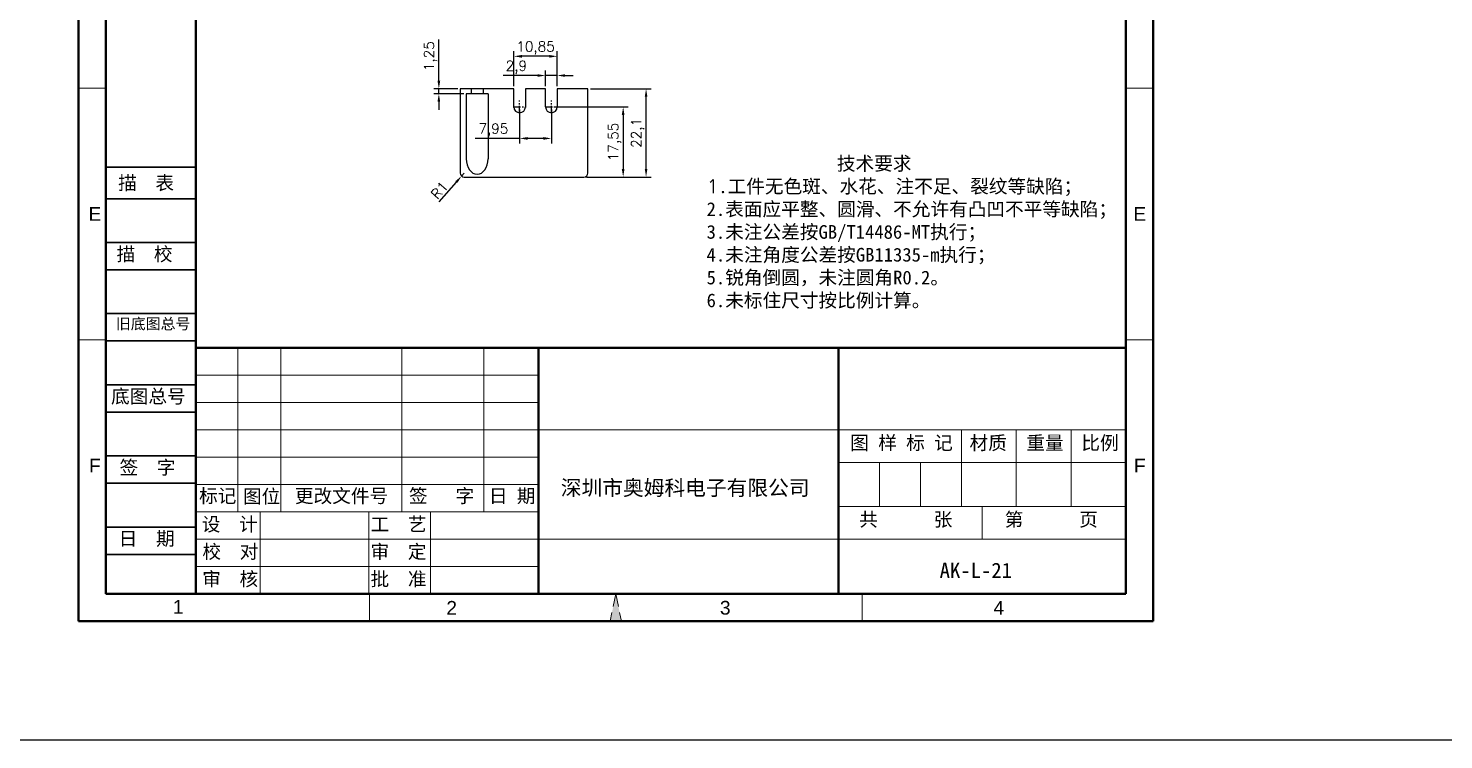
# Model space of a CAD drawing. Header units: millimetres. Extents: x 19965 to 22482, y -501 to 285.
# Drawn here: x 20514.4 to 20868.9, y -500.9 to -322.7 of the extents above; entities that cross this region are included whole.
import ezdxf
from ezdxf.enums import TextEntityAlignment as Align

# ---------------------------------------------------------------- set-up
doc = ezdxf.new("R2010")
doc.units = ezdxf.units.MM
for name, pattern in [('ACAD_ISO10W100', [18, 12, -3, 0, -3]), ('CENTER', [50.8, 31.75, -6.35, 6.35, -6.35]), ('HIDDEN2', [4.7625, 3.175, -1.5875])]:
    doc.linetypes.add(name, pattern=pattern)
for name, color, linetype, lineweight in [('dim', 82, 'Continuous', 9), ('图层1', 7, 'ACAD_ISO10W100', 15), ('图层2', 7, 'Continuous', 30), ('图层3', 7, 'Continuous', 15), ('图层4', 7, 'Continuous', 40), ('图层5', 7, 'HIDDEN2', 15)]:
    doc.layers.add(name, color=color, linetype=linetype, lineweight=lineweight)
doc.layers.add('尺寸线', color=7, linetype='Continuous')
doc.styles.get("Standard").update_dxf_attribs({"font": 'txt', "bigfont": 'gbcbig.shx'})
doc.styles.add('样式 3', font='arial.ttf', dxfattribs={"height": 3.8})
doc.dimstyles.new('ISO-25', dxfattribs={"dimtxt": 2.5, "dimasz": 2.5, "dimexe": 1.25, "dimexo": 0.625, "dimtad": 1, "dimtxsty": 'Standard', "dimcen": 2.5, "dimadec": 0, "dimazin": 0, "dimtfac": 1, "dimtmove": 0, "dimatfit": 3, "dimfxl": 1, "dimarcsym": 0})

# ---------------------------------------------------------------- blocks, each defined once
blk = doc.blocks.new('*D1376')
at = {"layer": 'Defpoints', "color": 0, "transparency": 16777216}
for p in [(20637.45, -342.43), (20645.4, -342.43), (20637.45, -350.31)]:
    blk.add_point(p, dxfattribs=at)
at = {"layer": 'dim', "color": 0, "lineweight": -2, "transparency": 16777216}
for p, q in [((20637.45, -343.06), (20637.45, -351.56)), ((20645.4, -343.06), (20645.4, -351.56)), ((20637.45, -350.31), (20626.29, -350.31)), ((20643.4, -350.31), (20639.45, -350.31))]:
    blk.add_line(p, q, dxfattribs=at)
at = {"layer": 'dim', "color": 0, "transparency": 16777216}
for points in [[(20639.45, -349.98), (20639.45, -350.65), (20637.45, -350.31)], [(20643.4, -349.98), (20643.4, -350.65), (20645.4, -350.31)]]:
    blk.add_solid(points, dxfattribs=at)
at = {"layer": 'dim', "color": 0, "transparency": 16777216, "insert": (20630.87, -348.23), "char_height": 2.5, "attachment_point": 5}
blk.add_mtext('7,95', dxfattribs=at)
blk = doc.blocks.new('*D1377')
at = {"layer": 'Defpoints', "color": 0, "transparency": 16777216}
for p in [(20645.4, -342.43), (20653.55, -359.98), (20663.38, -359.98)]:
    blk.add_point(p, dxfattribs=at)
at = {"layer": 'dim', "color": 0, "lineweight": -2, "transparency": 16777216}
for p, q in [((20646.03, -342.43), (20664.63, -342.43)), ((20663.38, -344.43), (20663.38, -357.98)), ((20654.18, -359.98), (20664.63, -359.98))]:
    blk.add_line(p, q, dxfattribs=at)
at = {"layer": 'dim', "color": 0, "transparency": 16777216}
for points in [[(20663.04, -344.43), (20663.71, -344.43), (20663.38, -342.43)], [(20663.04, -357.98), (20663.71, -357.98), (20663.38, -359.98)]]:
    blk.add_solid(points, dxfattribs=at)
at = {"layer": 'dim', "color": 0, "transparency": 16777216, "insert": (20661.29, -351.21), "char_height": 2.5, "attachment_point": 5, "rotation": 90}
blk.add_mtext('17,55', dxfattribs=at)
blk = doc.blocks.new('*D1378')
at = {"layer": 'Defpoints', "color": 0, "transparency": 16777216}
for p in [(20654.55, -337.88), (20669.12, -337.88), (20653.55, -359.98)]:
    blk.add_point(p, dxfattribs=at)
at = {"layer": 'dim', "color": 0, "lineweight": -2, "transparency": 16777216}
for p, q in [((20655.18, -337.88), (20670.37, -337.88)), ((20669.12, -357.98), (20669.12, -339.88)), ((20654.18, -359.98), (20670.37, -359.98))]:
    blk.add_line(p, q, dxfattribs=at)
at = {"layer": 'dim', "color": 0, "transparency": 16777216}
for points in [[(20668.79, -339.88), (20669.45, -339.88), (20669.12, -337.88)], [(20668.79, -357.98), (20669.45, -357.98), (20669.12, -359.98)]]:
    blk.add_solid(points, dxfattribs=at)
at = {"layer": 'dim', "color": 0, "transparency": 16777216, "insert": (20667.04, -348.93), "char_height": 2.5, "attachment_point": 5, "rotation": 90}
blk.add_mtext('22,1', dxfattribs=at)
blk = doc.blocks.new('*D1379')
at = {"layer": 'Defpoints', "color": 0, "transparency": 16777216}
for p in [(20643.95, -334.56), (20643.95, -337.88), (20646.85, -337.88)]:
    blk.add_point(p, dxfattribs=at)
at = {"layer": 'dim', "color": 0, "lineweight": -2, "transparency": 16777216}
for p, q in [((20641.95, -334.56), (20633.29, -334.56)), ((20643.95, -337.26), (20643.95, -333.31)), ((20646.85, -334.56), (20643.95, -334.56)), ((20646.85, -337.26), (20646.85, -333.31)), ((20648.85, -334.56), (20650.85, -334.56))]:
    blk.add_line(p, q, dxfattribs=at)
at = {"layer": 'dim', "color": 0, "transparency": 16777216}
for points in [[(20641.95, -334.23), (20641.95, -334.9), (20643.95, -334.56)], [(20648.85, -334.23), (20648.85, -334.9), (20646.85, -334.56)]]:
    blk.add_solid(points, dxfattribs=at)
at = {"layer": 'dim', "color": 0, "transparency": 16777216, "insert": (20636.62, -332.48), "char_height": 2.5, "attachment_point": 5}
blk.add_mtext('2,9', dxfattribs=at)
blk = doc.blocks.new('*D1380')
at = {"layer": 'Defpoints', "color": 0, "transparency": 16777216}
for p in [(20636, -329.75), (20636, -337.88), (20646.85, -337.88)]:
    blk.add_point(p, dxfattribs=at)
at = {"layer": 'dim', "color": 0, "lineweight": -2, "transparency": 16777216}
for p, q in [((20636, -337.26), (20636, -328.5)), ((20646.85, -337.26), (20646.85, -328.5)), ((20644.85, -329.75), (20638, -329.75))]:
    blk.add_line(p, q, dxfattribs=at)
at = {"layer": 'dim', "color": 0, "transparency": 16777216}
for points in [[(20638, -329.42), (20638, -330.09), (20636, -329.75)], [(20644.85, -329.42), (20644.85, -330.09), (20646.85, -329.75)]]:
    blk.add_solid(points, dxfattribs=at)
at = {"layer": 'dim', "color": 0, "transparency": 16777216, "insert": (20641.43, -327.67), "char_height": 2.5, "attachment_point": 5}
blk.add_mtext('10,85', dxfattribs=at)
blk = doc.blocks.new('*D1381')
at = {"layer": 'Defpoints', "color": 0, "transparency": 16777216}
for p in [(20617.21, -337.88), (20622.55, -337.88), (20624.05, -339.13)]:
    blk.add_point(p, dxfattribs=at)
at = {"layer": 'dim', "color": 0, "lineweight": -2, "transparency": 16777216}
for p, q in [((20617.21, -335.88), (20617.21, -325.55)), ((20621.93, -337.88), (20615.96, -337.88)), ((20623.43, -339.13), (20615.96, -339.13)), ((20617.21, -339.13), (20617.21, -337.88)), ((20617.21, -341.13), (20617.21, -343.13))]:
    blk.add_line(p, q, dxfattribs=at)
at = {"layer": 'dim', "color": 0, "transparency": 16777216}
for points in [[(20616.87, -335.88), (20617.54, -335.88), (20617.21, -337.88)], [(20616.87, -341.13), (20617.54, -341.13), (20617.21, -339.13)]]:
    blk.add_solid(points, dxfattribs=at)
at = {"layer": 'dim', "color": 0, "transparency": 16777216, "insert": (20615.12, -329.72), "char_height": 2.5, "attachment_point": 5, "rotation": 90}
blk.add_mtext('1,25', dxfattribs=at)
blk = doc.blocks.new('*D1382')
at = {"layer": 'Defpoints', "color": 0, "transparency": 16777216}
for p in [(20622.9, -359.74), (20623.55, -358.98)]:
    blk.add_point(p, dxfattribs=at)
at = {"layer": 'dim', "color": 0, "lineweight": -2, "transparency": 16777216}
for p, q in [((20617.29, -366.24), (20621.59, -361.25)), ((20623.55, -358.98), (20622.9, -359.74))]:
    blk.add_line(p, q, dxfattribs=at)
at = {"layer": 'dim', "color": 0, "transparency": 16777216}
blk.add_solid([(20621.34, -361.04), (20621.84, -361.47), (20622.9, -359.74)], dxfattribs=at)
at = {"layer": 'dim', "color": 0, "transparency": 16777216, "insert": (20617.37, -363.28), "char_height": 2.5, "attachment_point": 5, "rotation": 49.2183}
blk.add_mtext('R1', dxfattribs=at)

msp = doc.modelspace()

# ---------------------------------------------------------------- hatches: boundary and pattern name
at = {"layer": '图层5'}
msp.add_hatch(color=0, dxfattribs=at).paths.add_polyline_path([(20661.542, -464.412), (20660.131, -471.265), (20662.952, -471.265)])

# ---------------------------------------------------------------- linework, layer by layer
for p, q in [((20622.552, -337.882), (20622.552, -358.982)), ((20636.002, -337.882), (20622.552, -337.882)), ((20629.552, -339.132), (20624.052, -339.132)), ((20624.052, -339.132), (20624.052, -355.41)), ((20625.302, -337.882), (20625.302, -339.132)), ((20628.302, -337.882), (20628.302, -339.132)), ((20629.552, -339.132), (20629.552, -355.41)), ((20636.002, -342.432), (20636.002, -337.882)), ((20638.902, -337.882), (20638.902, -342.432)), ((20643.952, -337.882), (20638.902, -337.882)), ((20643.952, -342.432), (20643.952, -337.882)), ((20654.552, -337.882), (20646.852, -337.882)), ((20646.852, -337.882), (20646.852, -342.432)), ((20654.552, -358.982), (20654.552, -337.882)), ((20623.552, -359.982), (20653.552, -359.982))]:
    msp.add_line(p, q)
at = {"color": 1, "linetype": 'CENTER', "ltscale": 0.058}
for p, q in [((20635.857, -342.432), (20639.047, -342.432)), ((20637.452, -344.027), (20637.452, -340.837)), ((20643.807, -342.432), (20646.997, -342.432)), ((20645.402, -344.027), (20645.402, -340.837))]:
    msp.add_line(p, q, dxfattribs=at)
at = {"color": 1}
msp.add_lwpolyline([(19964.773, -500.917), (22482.205, -500.917), (22482.205, 284.964), (19964.773, 284.964)], close=True, dxfattribs=at)
for centre, radius, start, end in [((20637.452, -342.432), 1.45, 180, 0), ((20645.402, -342.432), 1.45, 180, 0), ((20623.552, -358.982), 1, 180, 270), ((20653.552, -358.982), 1, 270, 0)]:
    msp.add_arc(centre, radius, start, end)
msp.add_ellipse((20626.802, -355.41), major_axis=(0, -3.877), ratio=0.7092451, start_param=4.712389, end_param=7.8539816)
at = {"layer": '图层1', "color": 0}
for p, q in [((20533.805, -337.703), (20526.952, -337.703)), ((20796.131, -337.703), (20789.278, -337.703)), ((20533.805, -400.749), (20526.952, -400.749)), ((20796.131, -400.749), (20789.278, -400.749)), ((20727.603, -431.519), (20727.603, -442.483)), ((20737.882, -431.519), (20737.882, -442.483)), ((20577.588, -443.854), (20577.588, -437.001)), ((20577.588, -443.854), (20577.588, -437.001))]:
    msp.add_line(p, q, dxfattribs=at)
at = {"layer": '图层2', "color": 0}
for p, q in [((20556.298, -357.508), (20533.805, -357.508)), ((20556.298, -365.417), (20533.805, -365.417)), ((20556.298, -365.417), (20544.349, -365.417)), ((20556.298, -376.382), (20533.805, -376.382)), ((20556.298, -383.235), (20533.805, -383.235)), ((20556.298, -383.235), (20544.349, -383.235)), ((20556.298, -383.235), (20544.349, -383.235)), ((20556.298, -394.199), (20533.805, -394.199)), ((20556.298, -401.052), (20533.805, -401.052)), ((20556.298, -401.052), (20544.349, -401.052)), ((20556.298, -412.016), (20533.805, -412.016)), ((20556.298, -418.869), (20533.805, -418.869)), ((20556.298, -418.869), (20544.349, -418.869)), ((20556.298, -429.834), (20533.805, -429.834)), ((20556.298, -436.687), (20533.805, -436.687)), ((20556.298, -436.687), (20544.349, -436.687)), ((20556.298, -447.651), (20533.805, -447.651)), ((20556.298, -454.504), (20533.805, -454.504))]:
    msp.add_line(p, q, dxfattribs=at)
at = {"layer": '图层3', "color": 0}
for p, q in [((20566.838, -443.854), (20566.838, -402.737)), ((20577.588, -437.001), (20577.588, -402.737)), ((20607.894, -443.772), (20607.894, -402.737)), ((20628.453, -443.753), (20628.453, -402.737)), ((20642.158, -409.59), (20556.298, -409.59)), ((20642.158, -416.442), (20556.298, -416.442)), ((20642.158, -416.442), (20556.298, -416.442)), ((20642.158, -423.295), (20556.298, -423.295)), ((20625.515, -423.295), (20789.278, -423.295)), ((20748.161, -423.295), (20748.161, -442.483)), ((20761.867, -423.295), (20761.867, -442.483)), ((20775.573, -423.295), (20775.573, -442.483)), ((20642.158, -430.148), (20556.298, -430.148)), ((20789.278, -431.519), (20717.324, -431.519)), ((20748.161, -431.519), (20748.161, -442.483)), ((20642.158, -437.001), (20556.298, -437.001)), ((20789.278, -442.483), (20717.324, -442.483)), ((20753.301, -442.483), (20753.301, -450.707)), ((20642.158, -443.854), (20556.298, -443.854)), ((20572.485, -464.412), (20572.485, -443.854)), ((20599.64, -464.412), (20599.64, -443.772)), ((20615.095, -464.331), (20615.095, -443.772)), ((20642.158, -450.707), (20556.298, -450.707)), ((20642.158, -450.707), (20556.67, -450.707)), ((20625.515, -450.707), (20789.278, -450.707)), ((20556.298, -454.504), (20556.103, -454.504)), ((20642.158, -457.559), (20556.298, -457.559)), ((20599.866, -464.412), (20599.866, -471.265)), ((20723.217, -464.412), (20723.217, -471.265)), ((20723.217, -464.412), (20723.217, -471.265))]:
    msp.add_line(p, q, dxfattribs=at)
at = {"layer": '图层4', "color": 0}
for p, q in [((20556.298, -464.412), (20556.298, -84.902)), ((20556.298, -402.737), (20556.298, -464.412)), ((20789.278, -402.737), (20556.298, -402.737)), ((20686.167, -402.737), (20562.816, -402.737)), ((20642.158, -464.412), (20642.158, -402.737)), ((20717.324, -464.412), (20717.324, -402.737)), ((20556.298, -431.519), (20556.298, -464.412))]:
    msp.add_line(p, q, dxfattribs=at)
at = {"layer": '图层5', "color": 0}
for p, q in [((20642.158, -443.854), (20556.298, -443.854)), ((20661.542, -464.412), (20660.131, -471.265)), ((20661.542, -464.412), (20662.952, -471.265))]:
    msp.add_line(p, q, dxfattribs=at)
at = {"layer": '尺寸线', "color": 0, "lineweight": 40}
for p, q in [((20526.952, -78.05), (20526.952, -471.265)), ((20796.131, -78.05), (20796.131, -471.265)), ((20533.805, -84.902), (20533.805, -464.412)), ((20789.278, -84.902), (20789.278, -464.412)), ((20533.805, -464.412), (20789.278, -464.412)), ((20526.952, -471.265), (20796.131, -471.265))]:
    msp.add_line(p, q, dxfattribs=at)

# ---------------------------------------------------------------- texts
at = {"layer": '图层1', "color": 0, "style": '样式 3'}
for s, p in [('E', (20531.052, -369.226)), ('E', (20792.791, -369.226)), ('F', (20531.052, -432.272)), ('F', (20792.791, -432.272))]:
    msp.add_text(s, height=3.426, dxfattribs=at).set_placement(p, align=Align.MIDDLE)
at = {"layer": '图层1', "color": 0, "attachment_point": 1}
for s, insert, char_height, width in [('{\\fSimSun|b0|i0|c134|p2;图 样 标 记}', (20720.267, -424.85), 3.42642, 42.50991), ('{\\fSimSun|b0|i0|c134|p2;材质 }', (20750.151, -424.865), 3.42642, 28.57673), ('{\\fSimSun|b0|i0|c134|p2;深圳市奥姆科电子有限公司}', (20647.749, -435.921), 3.80713, 71.9369), ('{\\fSimSun|b0|i0|c134|p2;标记}', (20557.139, -438.138), 3.42642, 9.59397), ('{\\fSimSun|b0|i0|c134|p2;图位}', (20568.142, -438.276), 3.42642, 9.59397), ('{\\fSimSun|b0|i0|c134|p2;更改文件号}', (20581.152, -438.138), 3.42642, 28.57673), ('{\\fSimSun|b0|i0|c134|p2;AK-L-21}', (20742.662, -456.596), 3.80713, 47.23323), ('{\\fSimSun|b0|i0|c134|p2;审  核}', (20557.945, -458.955), 3.42642, 27.78591), ('{\\fSimSun|b0|i0|c134|p2;批  准}', (20600.099, -458.955), 3.42642, 28.57673)]:
    msp.add_mtext(s, dxfattribs=dict(at, insert=insert, char_height=char_height, width=width))
at = {"layer": '图层2', "color": 0, "attachment_point": 1}
for s, insert, char_height, width in [('{\\fSimSun|b0|i0|c134|p2;描\\fSimSun|b0|i0|c0|p2;  \\fSimSun|b0|i0|c134|p2;表}', (20536.867, -359.741), 3.42638, 38.39488), ('{\\fSimSun|b0|i0|c134|p2;描\\fSimSun|b0|i0|c0|p2;  \\fSimSun|b0|i0|c134|p2;校}', (20536.477, -377.558), 3.42638, 38.39488), ('{\\fSimSun|b0|i0|c134|p2;旧底图总号}', (20536.284, -395.375), 2.74113, 38.39488), ('{\\fSimSun|b0|i0|c134|p2;底图总号}', (20535.096, -413.192), 3.42638, 38.39488), ('{\\fSimSun|b0|i0|c134|p2;重量 }', (20764.378, -424.865), 3.42642, 28.57673), ('{\\fSimSun|b0|i0|c134|p2;比例 }', (20778.163, -424.865), 3.42642, 28.57673), ('{\\fSimSun|b0|i0|c134|p2;签\\fSimSun|b0|i0|c0|p2;  \\fSimSun|b0|i0|c134|p2;字}', (20537.218, -431.009), 3.42638, 38.39488), ('{\\fSimSun|b0|i0|c134|p2;签   字}', (20609.724, -438.138), 3.42642, 28.57673), ('{\\fSimSun|b0|i0|c134|p2;日 期}', (20629.739, -438.138), 3.42642, 28.57673), ('{\\fSimSun|b0|i0|c134|p2;设  计}', (20557.812, -445.249), 3.42642, 26.56021), ('{\\fSimSun|b0|i0|c134|p2;工  艺}', (20600.099, -445.249), 3.42642, 28.57673), ('{\\fSimSun|b0|i0|c134|p2;共      张}', (20722.525, -444.038), 3.42642, 37.91013), ('{\\fSimSun|b0|i0|c134|p2;第      页}', (20758.958, -444.038), 3.42642, 35.18807), ('{\\fSimSun|b0|i0|c134|p2;日\\fSimSun|b0|i0|c0|p2;  \\fSimSun|b0|i0|c134|p2;期}', (20537.023, -448.827), 3.42638, 38.39488), ('{\\fSimSun|b0|i0|c134|p2;校  对}', (20557.977, -452.102), 3.42642, 24.84399), ('{\\fSimSun|b0|i0|c134|p2;审  定}', (20600.099, -452.102), 3.42642, 28.57673)]:
    msp.add_mtext(s, dxfattribs=dict(at, insert=insert, char_height=char_height, width=width))
at = {"layer": '图层3', "color": 0, "insert": (20684.28, -354.884), "char_height": 3.42642, "width": 162.28996, "attachment_point": 1}
msp.add_mtext('{\\fSimSun|b0|i0|c134|p54;              技术要求\\P}1{\\fSimSun|b0|i0|c134|p54;.工件无色斑、水花、注不足、裂纹等缺陷；\\P2.表面应平整、圆滑、不允许有凸凹不平等缺陷；\\P3.未注公差按GB/T14486-MT执行；\\P4.未注角度公差按GB11335-m执行；\\P5.锐角倒圆，未注圆角R0.2。}\\P{\\fSimSun|b0|i0|c134|p2;6.未标住尺寸按比例计算。}', dxfattribs=at)
at = {"layer": '图层5', "color": 0, "style": '样式 3'}
for s, p in [('1', (20551.896, -467.659)), ('2', (20620.425, -467.864)), ('3', (20688.953, -467.864)), ('4', (20757.481, -467.864))]:
    msp.add_text(s, height=3.426, dxfattribs=at).set_placement(p, align=Align.MIDDLE)

# ---------------------------------------------------------------- dimensions: what is measured, and where the dimension line sits
at = {"layer": 'dim'}
for base, p1, p2, picture, middle in [((20617.208, -337.882), (20624.052, -339.132), (20622.552, -337.882), '*D1381', (20615.124, -329.715)), ((20669.12, -337.882), (20653.552, -359.982), (20654.552, -337.882), '*D1378', (20667.037, -348.932)), ((20663.376, -359.982), (20645.402, -342.432), (20653.552, -359.982), '*D1377', (20661.293, -351.207))]:
    dim = msp.add_linear_dim(base=base, p1=p1, p2=p2, angle=90, dimstyle='ISO-25', override={"dimasz": 2}, dxfattribs=at)
    dim.commit()
    dim.dimension.update_dxf_attribs({"geometry": picture, "text_midpoint": middle})
for base, p1, p2, picture, middle in [((20636.002, -329.754), (20646.852, -337.882), (20636.002, -337.882), '*D1380', (20641.427, -327.67)), ((20643.952, -334.564), (20646.852, -337.882), (20643.952, -337.882), '*D1379', (20636.619, -332.481)), ((20637.452, -350.314), (20645.402, -342.432), (20637.452, -342.432), '*D1376', (20630.869, -348.231))]:
    dim = msp.add_linear_dim(base=base, p1=p1, p2=p2, dimstyle='ISO-25', override={"dimasz": 2}, dxfattribs=at)
    dim.commit()
    dim.dimension.update_dxf_attribs({"geometry": picture, "text_midpoint": middle})
dim = msp.add_radius_dim(center=(20623.552, -358.982), mpoint=(20622.899, -359.739), dimstyle='ISO-25', override={"dimasz": 2}, dxfattribs=at)
dim.commit()
dim.dimension.update_dxf_attribs({"geometry": '*D1382', "text_midpoint": (20617.369, -363.279)})

doc.saveas('drawing.dxf')
